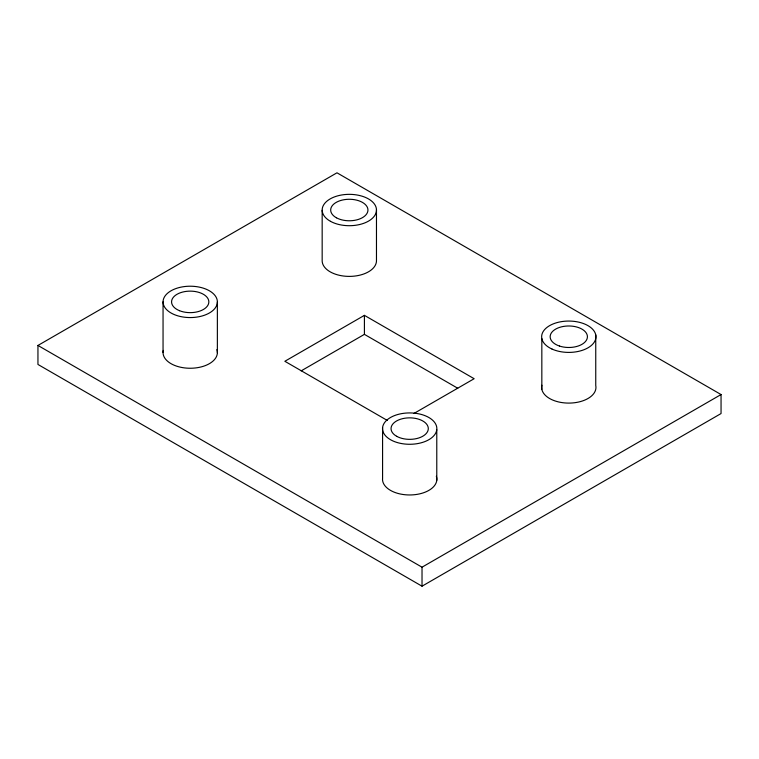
<?xml version="1.0" encoding="UTF-8"?>
<svg xmlns="http://www.w3.org/2000/svg" width="759" height="759" viewBox="0 0 759 759"><rect width="100%" height="100%" fill="white"/><g stroke="black" fill="none" stroke-linecap="round" stroke-linejoin="round"><path stroke-width="1.14" d="M37.95 345.449L336.977 172.805L721.05 394.547L721.05 413.551L422.023 586.195L37.95 364.453L37.95 345.449L422.023 567.191L721.05 394.547M413.968 413.456L474.147 378.713L364.415 315.355L284.853 361.284L387.413 420.495M301.171 370.866L364.415 334.358L457.734 388.238M595.749 334.833L595.749 385.515A27.163 15.683 0 0 1 568.538 403.095A27.163 15.683 0 0 1 541.898 385.23M541.831 338.637L541.831 389.32M436.776 429.67A27.163 15.683 0 0 1 394.528 441.615A27.163 15.683 0 0 1 397.735 414.518A27.163 15.683 0 0 1 436.776 429.67L436.776 480.352M422.023 567.191L422.023 586.195M382.583 427.535L382.583 478.217A27.163 15.683 0 0 0 411.378 494.934A27.163 15.683 0 0 0 436.33 476.263M376.473 209.721L376.473 260.413A27.163 15.683 0 0 1 349.842 276.39A27.163 15.683 0 0 1 322.167 261.011L322.167 210.328M364.415 315.355L364.415 334.358M217.368 301.997A27.163 15.683 0 0 1 176.468 315.412A27.163 15.683 0 0 1 176.79 288.259A27.163 15.683 0 0 1 217.368 301.997L217.368 352.679M163.052 301.788L163.052 352.47M216.875 349.614A27.163 15.683 0 0 1 190.917 368.248A27.163 15.683 0 0 1 163.308 350.421M336.408 217.776A18.624 10.749 0 0 0 367.403 212.605A18.624 10.749 0 0 0 344.159 199.693A18.624 10.749 0 0 0 336.408 217.776M559.478 346.047A18.624 10.749 0 0 0 587.419 336.73A18.624 10.749 0 0 0 559.478 327.423A18.624 10.749 0 0 0 559.478 346.047M396.644 436.283A18.624 10.749 0 0 0 427.715 431.273A18.624 10.749 0 0 0 404.67 418.247A18.624 10.749 0 0 0 396.644 436.283M552.059 349.083A27.163 15.683 0 0 0 595.682 338.931A27.163 15.683 0 0 0 558.633 322.196A27.163 15.683 0 0 0 552.059 349.083M330.488 221.324A27.163 15.683 0 0 0 375.686 213.791A27.163 15.683 0 0 0 341.797 194.959A27.163 15.683 0 0 0 330.488 221.324M179.522 310.697A18.624 10.749 0 0 0 208.763 302.832A18.624 10.749 0 0 0 182.34 292.139A18.624 10.749 0 0 0 179.522 310.697"/></g></svg>
